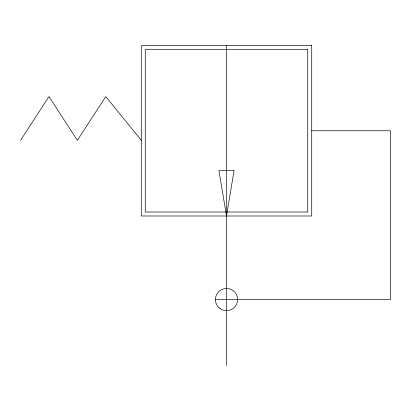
<?xml version="1.0" encoding="UTF-8"?>
<svg xmlns="http://www.w3.org/2000/svg" width="411" height="411" viewBox="0 0 411 411"><rect width="100%" height="100%" fill="white"/><g stroke="black" fill="none" stroke-linecap="round" stroke-linejoin="round"><path stroke-width="0.62" d="M20.55 140.331L48.955 96.559L77.36 140.331L105.766 96.559L141.281 140.331M311.718 130.77L390.45 130.77L390.45 299.557L215.405 299.557M226.502 45.554L226.502 365.446M234.065 170.596L226.502 215.986L218.935 170.596L234.065 170.596M311.718 45.554L141.281 45.554L141.281 215.986L311.718 215.986L311.718 45.554M307.741 49.531L145.258 49.531L145.258 212.009L307.741 212.009L307.741 49.531M220.265 308.733A11.097 11.097 0 0 0 237.568 300.364A11.097 11.097 0 0 0 221.668 289.57A11.097 11.097 0 0 0 220.265 308.733"/></g></svg>
